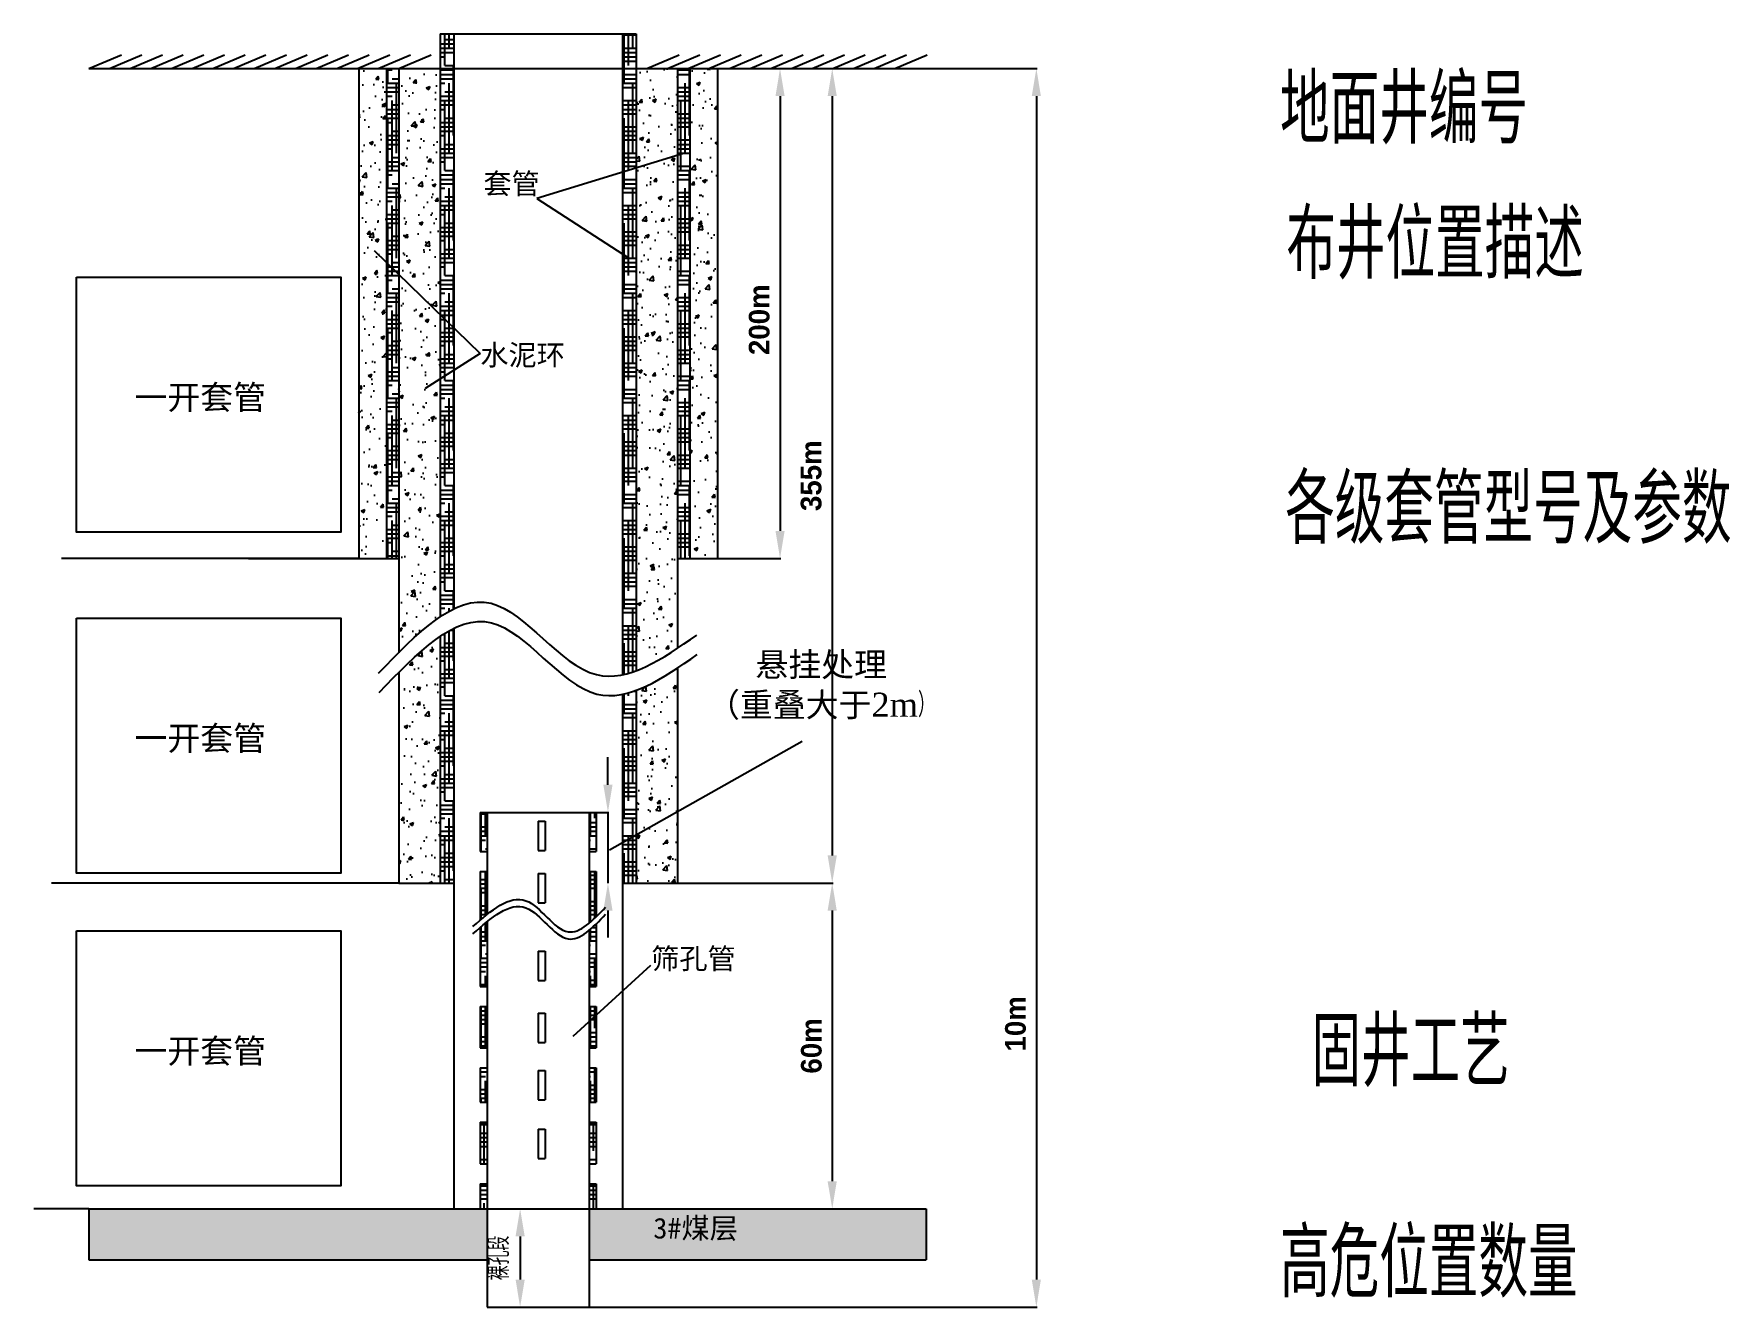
# Model space of a CAD drawing. Header units: millimetres. Extents: x 140 to 2603, y 128 to 1976.
import ezdxf

# ---------------------------------------------------------------- set-up
doc = ezdxf.new("R2010")
doc.units = ezdxf.units.MM
doc.styles.get("Standard").update_dxf_attribs({"font": 'txt', "bigfont": 'gbcbig.shx'})
doc.styles.add('样式 2', font='bold.shx', dxfattribs={"bigfont": 'gbcbig.shx'})
doc.dimstyles.new('ISO-25', dxfattribs={"dimtxt": 2.5, "dimasz": 2.5, "dimexe": 1.25, "dimexo": 0.625, "dimtad": 1, "dimtxsty": 'Standard', "dimcen": 2.5, "dimadec": 0, "dimazin": 0, "dimtfac": 1, "dimtmove": 0, "dimatfit": 3, "dimfxl": 1, "dimarcsym": 0})
pattern_1 = [(0, (-1448.1387, 964.5564), (25.4, 6.35), [101.6, -50.8]), (90, (-1448.1387, 964.5564), (-6.35, -25.4), [101.6, -50.8])]
pattern_2 = [(50, (-1448.14, 964.556), (54.6554, -4.7817), [5.715, -62.865]), (355, (-1448.14, 964.556), (-10.5728, 57.317), [4.572, -50.292]), (100.451, (-1443.584, 964.16), (44.0828, 52.535), [4.857, -53.427]), (46.1842, (-1448.14, 979.796), (81.3237, -12.6127), [8.5725, -94.2975]), (96.6356, (-1441.36, 978.745), (71.2213, 74.2277), [7.2855, -80.1405]), (351.184, (-1448.14, 979.8), (71.2214, 74.2275), [6.858, -75.438]), (21, (-1440.52, 975.986), (45.4845, -30.67966), [5.715, -62.865]), (326, (-1440.52, 975.986), (18.5406, 55.2564), [4.572, -50.292]), (71.4514, (-1436.73, 973.43), (64.0249, 24.5769), [4.857, -53.427]), (37.5, (-1448.139, 964.556), (0.92658, 25.36651), [0, -49.6824, 0, -51.054, 0, -50.4825]), (7.5, (-1448.14, 964.556), (20.0459, 30.05417), [0, -29.1084, 0, -48.5394, 0, -19.2405]), (327.5, (-1465.131, 964.556), (40.67718, -1.71862), [0, -19.05, 0, -59.436, 0, -78.867]), (317.5, (-1472.75, 964.556), (44.43875, 7.62795), [0, -24.765, 0, -39.4716, 0, -56.007])]

# ---------------------------------------------------------------- blocks, each defined once
blk = doc.blocks.new('*U1')
at = {"color": 0, "lineweight": -2}
for p, q in [((1132.9, 1925.5), (1224.4, 1925.5)), ((1223.1, 1885.5), (1223.1, 1254.6)), ((1132.9, 1214.6), (1224.4, 1214.6))]:
    blk.add_line(p, q, dxfattribs=at)
at = {"color": 0}
for points in [[(1229.8, 1885.5), (1216.5, 1885.5), (1223.1, 1925.5)], [(1216.5, 1254.6), (1229.8, 1254.6), (1223.1, 1214.6)]]:
    blk.add_solid(points, dxfattribs=at)
at = {"layer": 'Defpoints', "color": 0}
for p in [(1132.3, 1925.5), (1132.3, 1214.6), (1223.1, 1214.6)]:
    blk.add_point(p, dxfattribs=at)
at = {"color": 0, "insert": (1193, 1561), "char_height": 30, "attachment_point": 5, "rotation": 90, "style": '样式 2'}
blk.add_mtext('200m', dxfattribs=at)
blk = doc.blocks.new('*U2')
at = {"color": 0, "lineweight": -2}
for p, q in [((1015.5, 1925.5), (1300.1, 1925.5)), ((1298.9, 1885.5), (1298.9, 783.5)), ((1015.7, 743.5), (1300.1, 743.5))]:
    blk.add_line(p, q, dxfattribs=at)
at = {"color": 0}
for points in [[(1305.5, 1885.5), (1292.2, 1885.5), (1298.9, 1925.5)], [(1292.2, 783.5), (1305.5, 783.5), (1298.9, 743.5)]]:
    blk.add_solid(points, dxfattribs=at)
at = {"layer": 'Defpoints', "color": 0}
for p in [(1014.9, 1925.5), (1015.1, 743.5), (1298.9, 743.5)]:
    blk.add_point(p, dxfattribs=at)
at = {"color": 0, "insert": (1268.4, 1334.6), "char_height": 30, "attachment_point": 5, "rotation": 90, "style": '样式 2'}
blk.add_mtext('355m', dxfattribs=at)
blk = doc.blocks.new('*U3')
at = {"color": 0, "lineweight": -2}
for p, q in [((1016.1, 1925.5), (1596.5, 1925.5)), ((1595.3, 1885.5), (1595.3, 168.1)), ((946.6, 128.1), (1596.5, 128.1))]:
    blk.add_line(p, q, dxfattribs=at)
at = {"color": 0}
for points in [[(1601.9, 1885.5), (1588.6, 1885.5), (1595.3, 1925.5)], [(1588.6, 168.1), (1601.9, 168.1), (1595.3, 128.1)]]:
    blk.add_solid(points, dxfattribs=at)
at = {"layer": 'Defpoints', "color": 0}
for p in [(1015.5, 1925.5), (946, 128.1), (1595.3, 128.1)]:
    blk.add_point(p, dxfattribs=at)
at = {"color": 0, "insert": (1565.1, 539.2), "char_height": 30, "attachment_point": 5, "rotation": 90, "style": '样式 2'}
blk.add_mtext('10m', dxfattribs=at)
blk = doc.blocks.new('*U4')
at = {"color": 0, "lineweight": -2}
for p, q in [((1014.9, 743.5), (1300.1, 743.5)), ((1298.9, 703.5), (1298.9, 310.7)), ((994.9, 270.7), (1300.1, 270.7))]:
    blk.add_line(p, q, dxfattribs=at)
at = {"color": 0}
for points in [[(1305.5, 703.5), (1292.2, 703.5), (1298.9, 743.5)], [(1292.2, 310.7), (1305.5, 310.7), (1298.9, 270.7)]]:
    blk.add_solid(points, dxfattribs=at)
at = {"layer": 'Defpoints', "color": 0}
for p in [(1014.3, 743.5), (994.3, 270.7), (1298.9, 270.7)]:
    blk.add_point(p, dxfattribs=at)
at = {"color": 0, "insert": (1268.7, 507.1), "char_height": 30, "attachment_point": 5, "rotation": 90, "style": '样式 2'}
blk.add_mtext('60m', dxfattribs=at)
blk = doc.blocks.new('*U5')
at = {"color": 0, "lineweight": -2}
for p, q in [((798.3, 270.7), (847, 270.7)), ((845.7, 230.7), (845.7, 168.1)), ((798.3, 128.1), (847, 128.1))]:
    blk.add_line(p, q, dxfattribs=at)
at = {"color": 0}
for points in [[(852.4, 230.7), (839.1, 230.7), (845.7, 270.7)], [(839.1, 168.1), (852.4, 168.1), (845.7, 128.1)]]:
    blk.add_solid(points, dxfattribs=at)
at = {"layer": 'Defpoints', "color": 0}
for p in [(797.7, 270.7), (797.7, 128.1), (845.7, 128.1)]:
    blk.add_point(p, dxfattribs=at)
at = {"color": 0, "insert": (814.8, 199.4), "char_height": 30, "attachment_point": 5, "rotation": 90, "style": '样式 2'}
blk.add_mtext('裸孔段', dxfattribs=at)

msp = doc.modelspace()

# ---------------------------------------------------------------- hatches: boundary and pattern name
h = msp.add_hatch()
h.set_pattern_fill('HOUND', color=256, scale=4, style=0)
h.set_pattern_definition(pattern_1)
h.paths.add_polyline_path([(669.453, 1925.538), (651.453, 1925.538), (651.453, 1644.267), (669.453, 1626.776)])
h.paths.add_polyline_path([(669.453, 1626.776), (651.453, 1644.267), (651.453, 1214.55), (669.453, 1214.55), (669.453, 1309.893)])
h.paths.add_polyline_path([(749.453, 1925.538), (729.453, 1925.538), (729.453, 1568.473), (749.453, 1549.039)])
h.paths.add_polyline_path([(749.453, 1549.039), (729.453, 1568.473), (729.453, 1474.925), (749.453, 1487.545)])
h.paths.add_polyline_path([(749.453, 1487.545), (729.453, 1474.925), (729.453, 1361.873), (729.453, 1214.55), (749.453, 1214.55), (749.453, 1373.638)])
h.paths.add_polyline_path([(1014.253, 1925.538), (994.253, 1925.538), (994.253, 1775.204), (1014.253, 1781.337)])
h.paths.add_polyline_path([(1014.253, 1781.337), (994.253, 1775.204), (994.253, 1278.111), (994.253, 1214.55), (1014.253, 1214.55), (1014.253, 1283.901)])
h.paths.add_polyline_path([(749.453, 1975.719), (729.453, 1975.719), (729.453, 1925.538), (749.453, 1925.538)])
h.paths.add_polyline_path([(1014.253, 1975.719), (994.253, 1975.719), (994.253, 1925.538), (1014.253, 1925.538)])
h.paths.add_polyline_path([(1092.253, 1925.538), (1074.253, 1925.538), (1074.253, 1316.352), (1074.253, 1214.55), (1092.253, 1214.55)])
edge = h.paths.add_edge_path()
edge.add_line((1014.253, 1214.55), (994.253, 1214.55))
edge.add_line((994.253, 1214.55), (994.253, 1045.756))
edge.add_spline(control_points=[(994.253, 1045.756), (1000.866, 1047.113), (1007.536, 1049.116), (1014.253, 1051.641)], knot_values=[418.85869218, 418.85869218, 418.85869218, 418.85869218, 440.55066161, 440.55066161, 440.55066161, 440.55066161], degree=3, periodic=0)
edge.add_line((1014.253, 1051.641), (1014.253, 1214.55))
edge = h.paths.add_edge_path()
edge.add_line((749.453, 1214.55), (729.453, 1214.55))
edge.add_line((729.453, 1214.55), (729.453, 1129.779))
edge.add_spline(control_points=[(729.453, 1129.779), (736.142, 1134.28), (742.81, 1138.211), (749.453, 1141.441)], knot_values=[103.79905736, 103.79905736, 103.79905736, 103.79905736, 127.37534962, 127.37534962, 127.37534962, 127.37534962], degree=3, periodic=0)
edge.add_line((749.453, 1141.441), (749.453, 1214.55))
h = msp.add_hatch()
h.set_pattern_fill('AR-CONC', color=256, scale=0.3, style=0)
h.set_pattern_definition(pattern_2)
edge = h.paths.add_edge_path()
edge.add_line((669.453, 743.513), (729.453, 743.513))
edge.add_line((729.453, 743.513), (729.453, 1101.184))
edge.add_spline(control_points=[(729.453, 1101.184), (709.593, 1087.727), (689.552, 1069.27), (669.453, 1049.205)], knot_values=[33.16492589, 33.16492589, 33.16492589, 33.16492589, 103.15211298, 103.15211298, 103.15211298, 103.15211298], degree=3, periodic=0)
edge.add_line((669.453, 1049.205), (669.453, 743.513))
edge = h.paths.add_edge_path()
edge.add_line((669.453, 1309.893), (669.453, 1077.977))
edge.add_spline(control_points=[(669.453, 1077.977), (689.554, 1098.015), (709.595, 1116.413), (729.453, 1129.779)], knot_values=[33.80412297, 33.80412297, 33.80412297, 33.80412297, 103.79905736, 103.79905736, 103.79905736, 103.79905736], degree=3, periodic=0)
edge.add_line((729.453, 1129.779), (729.453, 1361.873))
edge.add_line((729.453, 1361.873), (729.453, 1568.473))
edge.add_line((729.453, 1568.473), (669.453, 1626.776))
edge.add_line((669.453, 1626.776), (669.453, 1309.893))
h.paths.add_polyline_path([(611.453, 1214.55), (651.453, 1214.55), (651.453, 1925.538), (611.453, 1925.538)])
edge = h.paths.add_edge_path()
edge.add_line((1014.253, 1283.901), (1014.253, 1051.641))
edge.add_spline(control_points=[(1014.253, 1051.641), (1033.942, 1059.042), (1054.034, 1070.937), (1074.253, 1084.248)], knot_values=[440.55066161, 440.55066161, 440.55066161, 440.55066161, 504.13143571, 504.13143571, 504.13143571, 504.13143571], degree=3, periodic=0)
edge.add_line((1074.253, 1084.248), (1074.253, 1316.352))
edge.add_line((1074.253, 1316.352), (1074.253, 1799.736))
edge.add_line((1074.253, 1799.736), (1014.253, 1781.337))
edge.add_line((1014.253, 1781.337), (1014.253, 1283.901))
h.paths.add_polyline_path([(1074.253, 1925.538), (1014.253, 1925.538), (1014.253, 1781.337), (1074.253, 1799.736)])
h = msp.add_hatch()
h.set_pattern_fill('AR-CONC', color=256, scale=0.3, style=0)
h.set_pattern_definition(pattern_2)
h.paths.add_polyline_path([(1092.253, 1214.55), (1132.253, 1214.55), (1132.253, 1925.538), (1092.253, 1925.538)])
h = msp.add_hatch()
h.set_pattern_fill('AR-CONC', color=256, scale=0.3, style=0)
h.set_pattern_definition(pattern_2)
h.paths.add_polyline_path([(729.453, 1920.626), (669.453, 1918.595), (669.453, 1626.776), (729.453, 1568.473)])
h = msp.add_hatch()
h.set_pattern_fill('HOUND', color=256, scale=4, style=0)
h.set_pattern_definition(pattern_1)
edge = h.paths.add_edge_path()
edge.add_spline(control_points=[(749.453, 1112.949), (742.81, 1109.681), (736.142, 1105.716), (729.453, 1101.184)], knot_values=[103.15211298, 103.15211298, 103.15211298, 103.15211298, 126.72392921, 126.72392921, 126.72392921, 126.72392921], degree=3, periodic=0)
edge.add_line((729.453, 1101.184), (729.453, 743.513))
edge.add_line((729.453, 743.513), (749.453, 743.513))
edge.add_line((749.453, 743.513), (749.453, 1112.949))
edge = h.paths.add_edge_path()
edge.add_spline(control_points=[(1014.253, 1023.212), (1007.536, 1020.715), (1000.865, 1018.744), (994.253, 1017.422)], knot_values=[418.25636963, 418.25636963, 418.25636963, 418.25636963, 439.95777005, 439.95777005, 439.95777005, 439.95777005], degree=3, periodic=0)
edge.add_line((994.253, 1017.422), (994.253, 814.366))
edge.add_line((994.253, 814.366), (1014.253, 838.847))
edge.add_line((1014.253, 838.847), (1014.253, 1023.212))
h.paths.add_polyline_path([(1014.253, 838.847), (994.253, 814.366), (994.253, 743.513), (1014.253, 743.513)])
h = msp.add_hatch()
h.set_pattern_fill('AR-CONC', color=256, scale=0.3, style=0)
h.set_pattern_definition(pattern_2)
edge = h.paths.add_edge_path()
edge.add_spline(control_points=[(1074.253, 1055.664), (1054.031, 1042.374), (1033.939, 1030.531), (1014.253, 1023.212)], knot_values=[439.95777005, 439.95777005, 439.95777005, 439.95777005, 503.55417572, 503.55417572, 503.55417572, 503.55417572], degree=3, periodic=0)
edge.add_line((1014.253, 1023.212), (1014.253, 838.847))
edge.add_line((1014.253, 838.847), (1074.253, 912.29))
edge.add_line((1074.253, 912.29), (1074.253, 1055.664))
h.paths.add_polyline_path([(1074.253, 912.29), (1014.253, 838.847), (1014.253, 743.513), (1074.253, 743.513)])
h = msp.add_hatch()
h.set_pattern_fill('HOUND', color=256, scale=4, style=0)
h.set_pattern_definition([(0, (-347.7273, 964.5564), (25.4, 6.35), [101.6, -50.8]), (90, (-347.7273, 964.5564), (-6.35, -25.4), [101.6, -50.8])])
h.paths.add_polyline_path([(797.713, 846.038), (787.713, 846.038), (787.713, 789.443), (797.713, 789.443)])
h.paths.add_polyline_path([(955.993, 846.038), (945.993, 846.038), (945.993, 789.443), (955.993, 789.443)])
edge = h.paths.add_edge_path()
edge.add_line((955.993, 760.266), (945.993, 760.266))
edge.add_line((945.993, 760.266), (945.993, 685.264))
edge.add_spline(control_points=[(945.993, 685.264), (949.316, 688.021), (952.651, 691.094), (955.993, 694.35)], knot_values=[198.67430082, 198.67430082, 198.67430082, 198.67430082, 210.50425268, 210.50425268, 210.50425268, 210.50425268], degree=3, periodic=0)
edge.add_line((955.993, 694.35), (955.993, 760.266))
edge = h.paths.add_edge_path()
edge.add_line((797.713, 760.266), (787.713, 760.266))
edge.add_line((787.713, 760.266), (787.713, 689.457))
edge.add_spline(control_points=[(787.713, 689.457), (791.053, 692.331), (794.388, 695.135), (797.713, 697.806)], knot_values=[11.37385254, 11.37385254, 11.37385254, 11.37385254, 22.18965768, 22.18965768, 22.18965768, 22.18965768], degree=3, periodic=0)
edge.add_line((797.713, 697.806), (797.713, 760.266))
edge = h.paths.add_edge_path()
edge.add_spline(control_points=[(797.713, 687.483), (794.388, 684.812), (791.053, 682.007), (787.713, 679.133)], knot_values=[11.37385254, 11.37385254, 11.37385254, 11.37385254, 22.18965768, 22.18965768, 22.18965768, 22.18965768], degree=3, periodic=0)
edge.add_line((787.713, 679.133), (787.713, 593.5))
edge.add_line((787.713, 593.5), (797.713, 593.5))
edge.add_line((797.713, 593.5), (797.713, 687.483))
edge = h.paths.add_edge_path()
edge.add_spline(control_points=[(955.993, 684.026), (952.651, 680.77), (949.316, 677.697), (945.993, 674.94)], knot_values=[198.67430082, 198.67430082, 198.67430082, 198.67430082, 210.50425268, 210.50425268, 210.50425268, 210.50425268], degree=3, periodic=0)
edge.add_line((945.993, 674.94), (945.993, 593.5))
edge.add_line((945.993, 593.5), (955.993, 593.5))
edge.add_line((955.993, 593.5), (955.993, 684.026))
h.paths.add_polyline_path([(955.993, 564.323), (945.993, 564.323), (945.993, 504.34), (955.993, 504.34)])
h.paths.add_polyline_path([(797.713, 564.323), (787.713, 564.323), (787.713, 504.34), (797.713, 504.34)])
h.paths.add_polyline_path([(797.713, 475.163), (787.713, 475.163), (787.713, 425.548), (797.713, 425.548)])
h.paths.add_polyline_path([(955.993, 475.163), (945.993, 475.163), (945.993, 425.548), (955.993, 425.548)])
h.paths.add_polyline_path([(797.713, 396.371), (787.713, 396.371), (787.713, 392.617), (797.713, 392.617)])
h.paths.add_polyline_path([(955.993, 396.371), (945.993, 396.371), (945.993, 392.617), (955.993, 392.617)])
h = msp.add_hatch()
h.set_pattern_fill('HOUND', color=256, scale=4, style=0)
h.set_pattern_definition(pattern_1)
h.paths.add_polyline_path([(787.713, 335.911), (797.713, 335.911), (797.713, 382.617), (787.713, 382.617)])
h.paths.add_polyline_path([(955.993, 382.617), (945.993, 382.617), (945.993, 335.911), (955.993, 335.911)])
h.paths.add_polyline_path([(787.713, 382.617), (797.713, 382.617), (797.713, 395.893), (787.713, 395.893)])
h.paths.add_polyline_path([(955.993, 395.893), (945.993, 395.893), (945.993, 382.617), (955.993, 382.617)])
h.paths.add_polyline_path([(787.713, 270.722), (797.713, 270.722), (797.713, 306.734), (787.713, 306.734)])
h.paths.add_polyline_path([(955.993, 306.734), (945.993, 306.734), (945.993, 270.722), (955.993, 270.722)])
h = msp.add_hatch(color=256)
h.paths.add_polyline_path([(797.713, 270.722), (219.681, 270.722), (219.681, 196.846), (797.713, 196.846)])
h.paths.add_polyline_path([(1435.413, 270.722), (945.993, 270.722), (945.993, 196.846), (1435.413, 196.846)])
h.paths.add_polyline_path([(1031.636, 265.122), (1172.059, 265.122), (1172.059, 211.478), (1031.636, 211.478)], flags=24)

# ---------------------------------------------------------------- linework, layer by layer
for p, q in [((729.453, 1975.719), (729.453, 1361.873)), ((729.453, 1975.719), (1014.253, 1975.719)), ((749.453, 1975.719), (749.453, 1373.638)), ((994.253, 1975.719), (994.253, 1278.111)), ((1014.253, 1975.719), (1014.253, 1283.901)), ((219.681, 1925.538), (266.655, 1945.458)), ((219.681, 1925.538), (1435.413, 1925.538)), ((249.681, 1925.538), (296.655, 1945.458)), ((279.681, 1925.538), (326.655, 1945.458)), ((309.681, 1925.538), (356.655, 1945.458)), ((339.681, 1925.538), (386.655, 1945.458)), ((369.681, 1925.538), (416.655, 1945.458)), ((399.681, 1925.538), (446.655, 1945.458)), ((429.681, 1925.538), (476.655, 1945.458)), ((459.681, 1925.538), (506.655, 1945.458)), ((489.681, 1925.538), (536.655, 1945.458)), ((519.681, 1925.538), (566.655, 1945.458)), ((549.681, 1925.538), (596.655, 1945.458)), ((579.681, 1925.538), (626.655, 1945.458)), ((609.681, 1925.538), (656.655, 1945.458)), ((611.453, 1925.538), (611.453, 1214.55)), ((639.681, 1925.538), (686.655, 1945.458)), ((651.453, 1925.538), (651.453, 1214.55)), ((669.453, 1925.538), (669.453, 1309.893)), ((669.681, 1925.538), (716.655, 1945.458)), ((1029.681, 1925.538), (1076.655, 1945.458)), ((1059.681, 1925.538), (1106.655, 1945.458)), ((1074.253, 1925.538), (1074.253, 1316.352)), ((1089.681, 1925.538), (1136.655, 1945.458)), ((1092.253, 1925.538), (1092.253, 1214.55)), ((1119.681, 1925.538), (1166.655, 1945.458)), ((1132.253, 1925.538), (1132.253, 1214.55)), ((1149.681, 1925.538), (1196.655, 1945.458)), ((1179.681, 1925.538), (1226.655, 1945.458)), ((1209.681, 1925.538), (1256.655, 1945.458)), ((1239.681, 1925.538), (1286.655, 1945.458)), ((1269.681, 1925.538), (1316.655, 1945.458)), ((1299.681, 1925.538), (1346.655, 1945.458)), ((1329.681, 1925.538), (1376.655, 1945.458)), ((1359.681, 1925.538), (1406.655, 1945.458)), ((1389.681, 1925.538), (1436.655, 1945.458)), ((1082.952, 1802.404), (870.037, 1737.113)), ((870.037, 1737.113), (1002.845, 1650.761)), ((633.932, 1661.292), (787.822, 1511.756)), ((787.822, 1511.756), (707.715, 1461.209)), ((729.453, 1361.873), (729.453, 1129.779)), ((749.453, 1373.638), (749.453, 1141.441)), ((669.453, 1309.893), (669.453, 1077.977)), ((1074.253, 1316.352), (1074.253, 1084.248)), ((1014.253, 1283.901), (1014.253, 1051.641)), ((994.253, 1278.111), (994.253, 1045.756)), ((611.453, 1214.55), (179.757, 1214.55)), ((451.449, 1214.55), (669.453, 1214.55)), ((1074.253, 1214.55), (1169.013, 1214.55)), ((749.453, 1112.949), (749.453, 270.722)), ((729.453, 1101.184), (729.453, 743.513)), ((669.453, 1049.205), (669.453, 743.513)), ((1074.253, 1055.664), (1074.253, 743.513)), ((994.253, 1017.422), (994.253, 270.722)), ((1014.253, 1023.212), (1014.253, 743.513)), ((975.633, 791.574), (1255.195, 949.266)), ((973.244, 886.038), (973.244, 926.038)), ((787.713, 846.038), (955.993, 846.038)), ((787.713, 846.038), (787.713, 789.443)), ((797.713, 846.038), (797.713, 697.806)), ((945.993, 846.038), (945.993, 685.264)), ((955.993, 846.038), (955.993, 789.443)), ((956.618, 846.038), (974.494, 846.038)), ((973.244, 846.038), (973.244, 743.513)), ((871.853, 833.291), (871.853, 790.645)), ((871.853, 833.291), (881.853, 833.291)), ((881.853, 833.291), (881.853, 790.645)), ((787.713, 789.443), (797.713, 789.443)), ((871.853, 790.645), (881.853, 790.645)), ((945.993, 789.443), (955.993, 789.443)), ((669.453, 743.513), (165.2, 743.513)), ((669.453, 743.513), (749.453, 743.513)), ((787.713, 760.266), (797.713, 760.266)), ((787.713, 760.266), (787.713, 689.457)), ((871.853, 757.193), (871.853, 714.547)), ((871.853, 757.193), (881.853, 757.193)), ((881.853, 757.193), (881.853, 714.547)), ((945.993, 760.266), (955.993, 760.266)), ((955.993, 760.266), (955.993, 694.35)), ((994.253, 743.513), (1074.253, 743.513)), ((871.853, 714.547), (881.853, 714.547)), ((973.244, 703.513), (973.244, 664.29)), ((787.713, 679.133), (787.713, 593.5)), ((797.713, 687.483), (797.713, 128.135)), ((945.993, 674.94), (945.993, 128.135)), ((955.993, 684.026), (955.993, 593.5)), ((871.853, 644.802), (871.853, 602.156)), ((871.853, 644.802), (881.853, 644.802)), ((881.853, 644.802), (881.853, 602.156)), ((1035.191, 623.597), (922.005, 520.9)), ((787.713, 593.5), (797.713, 593.5)), ((871.853, 602.156), (881.853, 602.156)), ((945.993, 593.5), (955.993, 593.5)), ((787.713, 564.323), (797.713, 564.323)), ((787.713, 564.323), (787.713, 504.34)), ((871.853, 554.656), (871.853, 512.01)), ((871.853, 554.656), (881.853, 554.656)), ((881.853, 554.656), (881.853, 512.01)), ((945.993, 564.323), (955.993, 564.323)), ((955.993, 564.323), (955.993, 504.34)), ((787.713, 504.34), (797.713, 504.34)), ((871.853, 512.01), (881.853, 512.01)), ((945.993, 504.34), (955.993, 504.34)), ((787.713, 475.163), (797.713, 475.163)), ((787.713, 475.163), (787.713, 425.548)), ((871.853, 471.533), (871.853, 428.887)), ((871.853, 471.533), (881.853, 471.533)), ((881.853, 471.533), (881.853, 428.887)), ((945.993, 475.163), (955.993, 475.163)), ((955.993, 475.163), (955.993, 425.548)), ((787.713, 425.548), (797.713, 425.548)), ((871.853, 428.887), (881.853, 428.887)), ((945.993, 425.548), (955.993, 425.548)), ((787.713, 396.371), (797.713, 396.371)), ((787.713, 396.371), (787.713, 392.617)), ((787.713, 395.893), (787.713, 335.911)), ((787.713, 395.893), (797.713, 395.893)), ((945.993, 396.371), (955.993, 396.371)), ((945.993, 395.893), (955.993, 395.893)), ((955.993, 396.371), (955.993, 392.617)), ((955.993, 395.893), (955.993, 335.911)), ((871.853, 386.226), (871.853, 343.58)), ((871.853, 386.226), (881.853, 386.226)), ((881.853, 386.226), (881.853, 343.58)), ((787.713, 335.911), (797.713, 335.911)), ((871.853, 343.58), (881.853, 343.58)), ((945.993, 335.911), (955.993, 335.911)), ((787.713, 306.734), (787.713, 270.722)), ((787.713, 306.734), (797.713, 306.734)), ((945.993, 306.734), (955.993, 306.734)), ((955.993, 306.734), (955.993, 270.722)), ((219.681, 270.722), (139.725, 270.722)), ((219.681, 270.722), (797.713, 270.722)), ((219.681, 270.722), (219.681, 196.846)), ((797.713, 270.722), (945.993, 270.722)), ((945.993, 270.722), (1435.413, 270.722)), ((1435.413, 270.722), (1435.413, 196.846)), ((219.681, 196.846), (797.713, 196.846)), ((945.993, 196.846), (1435.413, 196.846)), ((797.713, 128.135), (945.993, 128.135))]:
    msp.add_line(p, q)
for points in [[(201.355, 1622.871), (585.608, 1622.871), (585.608, 1252.751), (201.355, 1252.751)], [(201.355, 1128.094), (585.608, 1128.094), (585.608, 757.974), (201.355, 757.974)], [(201.355, 674.217), (585.608, 674.217), (585.608, 304.097), (201.355, 304.097)]]:
    msp.add_lwpolyline(points, close=True)
for points in [[(640.303, 1048.18), (803.477, 1149.52), (956.729, 1045.977), (1102.263, 1103.256)], [(640.854, 1019.958), (804.028, 1121.298), (957.28, 1017.755), (1102.814, 1075.034)], [(777.164, 680.239), (854.194, 717.781), (915.255, 672.731), (969.74, 708.395)], [(777.164, 669.915), (854.194, 707.457), (915.255, 662.407), (969.74, 698.071)]]:
    msp.add_spline(points, degree=3)
for points in [[(966.577, 886.038), (979.91, 886.038), (973.244, 846.038)], [(966.577, 703.513), (979.91, 703.513), (973.244, 743.513)]]:
    msp.add_solid(points)

# ---------------------------------------------------------------- texts
for s, insert, char_height, width, attachment_point in [('地面井编号', (1949.163, 1916.519), 100, 1705.39871, 1), ('{\\fSimHei|b0|i0|c134|p2;套管}', (792.349, 1773.473), 30, 319.69001, 1), ('布井位置描述', (1958.283, 1720.444), 100, 1705.99609, 1), ('{\\fSimHei|b0|i0|c134|p2;水泥环}', (787.883, 1524.801), 30, 319.69001, 1), ('{\\fSimHei|b0|i0|c134|p2;一开套管}', (285.693, 1465.875), 35, 516.34162, 1), ('各级套管型号及参数', (1956.607, 1336.079), 100, 1707.54941, 1), ('{\\fSimHei|b0|i0|c134|p2;悬挂处理\\P（重叠大于\\fTimes New Roman|b0|i0|c238|p18;2m}）', (1282.85, 1078.078), 35, 612.70181, 2), ('{\\fSimHei|b0|i0|c134|p2;一开套管}', (285.693, 971.098), 35, 516.34162, 1), ('{\\fSimHei|b0|i0|c134|p2;筛孔管}', (1036.004, 648.819), 30, 319.69001, 1), ('固井工艺', (1994.762, 548.552), 100, 1459.16468, 1), ('{\\fSimHei|b0|i0|c134|p2;一开套管}', (285.693, 517.221), 35, 516.34162, 1), ('{\\fSimHei|b0|i0|c134|p2;3#煤层}', (1039.136, 257.622), 30, 183.44386, 1), ('高危位置数量', (1949.163, 241.966), 100, 1564.04214, 1)]:
    msp.add_mtext(s, dxfattribs=dict(insert=insert, char_height=char_height, width=width, attachment_point=attachment_point))

# ---------------------------------------------------------------- dimensions: what is measured, and where the dimension line sits
for base, p1, p2, text, picture, middle in [((1595.253, 128.135), (1015.503, 1925.538), (945.993, 128.135), '10m', '*U3', (1595.253, 539.223)), ((1298.851, 743.513), (1014.878, 1925.538), (1015.123, 743.513), '355m', '*U2', (1298.851, 1334.621)), ((1223.134, 1214.55), (1132.253, 1925.538), (1132.253, 1214.55), '200m', '*U1', (1223.134, 1560.951)), ((845.745, 128.135), (797.713, 270.722), (797.713, 128.135), '裸孔段', '*U5', (845.745, 199.429))]:
    dim = msp.add_linear_dim(base=base, p1=p1, p2=p2, angle=90, text=text, dimstyle='ISO-25', override={"dimtxt": 30, "dimasz": 40, "dimgap": 15, "dimtxsty": '样式 2'})
    dim.commit()
    dim.dimension.update_dxf_attribs({"geometry": picture, "text_midpoint": middle, "dimtype": 160})
dim = msp.add_linear_dim(base=(1298.851, 270.722), p1=(1014.253, 743.513), p2=(994.253, 270.722), angle=90, text='60m', dimstyle='ISO-25', override={"dimtxt": 30, "dimasz": 40, "dimgap": 15, "dimtxsty": '样式 2'})
dim.commit()
dim.dimension.update_dxf_attribs({"geometry": '*U4', "text_midpoint": (1268.711, 507.117)})

doc.saveas('drawing.dxf')
